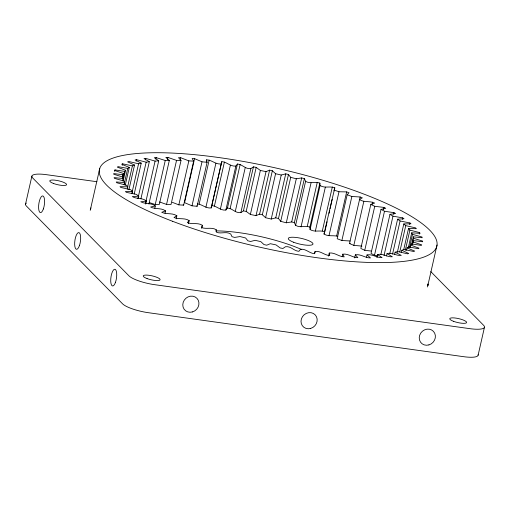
<?xml version="1.0" encoding="UTF-8"?>
<svg xmlns="http://www.w3.org/2000/svg" width="510" height="510" viewBox="0 0 510 510"><rect width="100%" height="100%" fill="white"/><g stroke="black" fill="none" stroke-linecap="round" stroke-linejoin="round"><path stroke-width="0.76" d="M211.44 206.301L211.784 205.657C216.903 205.868 220.435 210.815 225.86 210.056L227.447 208.023C232.426 208.265 235.492 213.429 240.854 212.632L250.85 168.625L253.438 166.859L256.186 167.388L260.368 170.461L266.029 171.628L269.599 170.149L272.353 170.754L275.585 173.719L281.233 175.026L285.74 173.853L288.469 174.522L290.713 177.34L296.297 178.78L301.684 177.926L304.368 178.653L305.605 181.299C310.125 184.282 315.231 181.19 319.872 183.096L320.076 185.544C324.672 188.547 330.066 185.799 334.809 187.814L323.99 234.045C328.255 236.806 333.304 235.021 337.837 236.334M197.268 203.866C202.196 204.306 205.963 208.679 211.223 207.94L221.225 163.933C215.743 164.692 211.86 159.942 206.633 159.789L207.098 162.295L197.102 206.301L192.009 205.817L184.569 202.655L194.565 158.648L192.155 158.457L193.647 161.154L183.651 205.16L178.844 204.867L172.227 202.285M211.248 206.913L211.223 207.94M427.947 285.007C427.743 287.277 427.82 282.272 427.941 284.548M176.16 218.879L176.862 215.794L174.025 217.489C178.825 219.74 184.575 217.515 189.184 220.62L187.342 222.589C192.142 224.719 197.746 222.258 202.374 225.299L201.552 227.524C206.295 229.538 211.682 226.791 216.278 229.793L216.489 232.241C221.13 234.147 226.23 231.055 230.756 234.039L231.986 236.685L234.67 237.418L240.063 236.557L245.641 237.998L247.885 240.816L250.62 241.485L255.121 240.312L260.776 241.619L264.008 244.583L266.762 245.189L270.325 243.71L275.993 244.876L280.175 247.949L282.923 248.478L285.511 246.712C290.866 245.916 293.938 251.079 298.917 251.322L300.498 249.288C305.93 248.529 309.455 253.476 314.574 253.687L315.135 251.404C320.618 250.646 324.5 255.395 329.728 255.548L329.256 253.043C334.764 252.246 338.908 256.817 344.199 256.881L342.714 254.184L342.184 256.498M327.089 221.786L324.813 231.82C320.07 229.806 314.676 232.554 310.08 229.557L309.876 227.103L319.872 183.096M25.525 204.147L31.888 176.141M90.232 210.343L99.769 168.376M114.661 171.436L115.011 169.894L124.58 171.392L125.568 170.238L117.351 167.159L117.976 166.636L127.723 168.421L129.285 167.42L121.68 164.271L122.578 163.825L132.402 165.877L134.532 165.049L128.915 189.752M122.228 165.367L122.578 163.825M122.483 177.078L123.407 173.464L114.673 170.487L115.011 169.894M122.534 177.321L123.407 173.464M122.508 180.808L124.58 171.392M123.114 181.044L125.568 170.238M124.217 183.861L127.723 168.421M124.115 184.856L124.644 182.535L123.86 180.999L114.38 178.334L114.144 177.608L123.031 178.487L122.84 177.059L113.679 174.229L113.73 173.566L123.012 174.758M125.256 185.181L129.285 167.42M127.315 188.266L132.402 165.877M127.302 189.178L127.831 186.864L126.461 185.226L116.764 182.758L116.242 181.987L124.644 182.535M136.157 161.217L136.508 159.675L146.16 162.193L149.334 161.721L140.913 198.779M131.905 193.131L138.573 163.793L141.238 163.143L134.219 194.023M132.026 193.73L132.549 191.416L130.617 189.694L120.806 187.457L120.003 186.641L127.831 186.864M145.331 159.923L145.681 158.38L155.085 161.09L158.731 160.809L148.907 204.045M137.917 198.479L146.16 162.193M138.229 198.46L138.758 196.146L136.278 194.367L126.461 192.378L125.39 191.53L132.549 191.416M145.611 202.782L155.085 161.09M155.843 159.165L156.194 157.622L165.253 160.497L169.333 160.408L159.33 204.414L155.25 204.504L149.385 202.591M145.681 204.089L146.383 201.004C142.462 197.542 136.546 199.308 132.339 196.592L138.758 196.146M155.25 204.504L165.253 160.497M154.817 208.246L155.346 205.932C151.145 202.572 145.229 204.382 140.779 201.775L146.383 201.004M167.407 159.732L167.93 157.411L176.543 160.414L181.012 160.523L171.016 204.529L166.547 204.427L159.471 201.922M166.547 204.427L176.543 160.414M165.017 213.199L165.54 210.879C161.141 207.615 155.244 209.514 150.609 207.028L155.346 205.932M180.247 160.07L180.769 157.756L188.84 160.86L193.647 161.154M178.844 204.867L188.84 160.86M192.009 205.817L202.005 161.81L194.565 158.648M188.483 223.705L189.184 220.62M206.282 161.339L206.633 159.789M199.174 204.076L209.17 160.07M205.9 207.27L215.896 163.264M201.673 228.391L202.374 225.299M211.784 205.657L221.786 161.651C226.905 161.861 230.431 166.808 235.862 166.05L237.443 164.016C242.422 164.258 245.488 169.422 250.85 168.625M214.423 206.027L224.419 162.021M220.365 209.215L230.361 165.208M215.928 231.336L216.278 229.793M225.86 210.056L235.862 166.05M227.447 208.023L237.443 164.016M230.15 208.475L240.146 164.469M235.237 211.624L245.24 167.618M240.854 212.632L243.442 210.866L253.438 166.859M309.876 227.103C305.235 225.197 300.129 228.295 295.602 225.305L294.372 222.66L291.688 221.933L286.295 222.787L280.717 221.346L278.473 218.529L275.738 217.859L271.237 219.032L265.582 217.725L262.35 214.761L259.596 214.155L256.033 215.634L250.372 214.468L246.183 211.395L256.186 167.388M250.372 214.468L260.368 170.461M256.033 215.634L266.029 171.628M259.596 214.155L269.599 170.149M262.35 214.761L272.353 170.754M265.582 217.725L275.585 173.719M271.237 219.032L281.233 175.026M275.738 217.859L285.74 173.853M278.473 218.529L288.469 174.522M280.717 221.346L290.713 177.34M286.295 222.787L296.297 178.78M291.688 221.933L301.684 177.926M294.372 222.66L304.368 178.653M295.602 225.305L305.605 181.299M301.053 226.854L311.049 182.848M307.269 226.325L317.271 182.319M310.08 229.557L320.076 185.544M315.333 231.202L325.329 187.195M314.613 253.719L315.135 251.404M322.314 231.004L332.316 186.998M329.02 213.295L329.721 210.203M330.072 208.66L332.176 199.397M334.107 190.906L334.809 187.814M328.988 235.767L338.991 191.76L346.653 191.9L349.012 192.748L347.176 194.718L337.174 238.725L341.872 240.51L350.14 240.981M328.555 256.128L329.256 253.043M336.657 235.907L346.653 191.9M341.872 240.51L351.868 196.503L360.136 196.975L362.336 197.848L359.499 199.544C364.032 202.725 369.877 200.685 374.627 203.056L370.815 204.459L360.819 248.466L364.752 250.308L371.121 251.035M361.934 246.094L353.838 245.374L349.497 243.55L360.136 196.975M353.838 245.374L363.834 201.367M354.648 257.907L355.349 254.815C360.761 253.821 365.23 258.111 370.509 257.926L367.028 254.93L366.505 257.25M372.083 204.478L372.612 202.164M364.752 250.308L374.748 206.301L370.815 204.459M374.748 206.301L383.941 207.417L385.745 208.309L381.015 209.406L371.019 253.413L374.499 255.255L377.853 255.708M383.418 209.731L383.941 207.417M374.499 255.255L384.502 211.248L381.015 209.406M376.928 257.62L377.63 254.528C382.736 253.19 387.307 257.314 392.337 256.779L387.026 253.617L386.497 255.931M380.855 254.484L389.971 214.334L395.581 213.562L394 212.67L384.502 211.248M384.03 255.529L392.974 216.157L389.971 214.334M393.65 214.213L394 212.67M389.71 253.935L397.602 219.192L404.022 218.745L402.683 217.872L392.974 216.157M392.541 254.171L400.082 220.97L397.602 219.192M402.333 219.415L402.683 217.872M394.6 254.515L395.122 252.195L397.787 251.545L407.579 253.84L408.746 253.483L401.829 250.289L401.306 252.603M397.315 252.488L403.805 223.922L410.971 223.807L409.893 222.959L400.082 220.97M399.776 251.889L405.743 225.643L403.805 223.922M403.792 249.32L408.529 228.474L416.358 228.697L415.554 227.881L405.743 225.643M409.543 224.502L409.893 222.959M405.335 250.187L409.9 230.112L408.529 228.474M406.546 250.231L407.069 247.917L408.637 246.916L418.385 248.701L419.003 248.179L410.792 245.1L410.263 247.42M408.382 247.471L411.717 232.802L420.119 233.351L419.596 232.579L409.9 230.112M409.517 247.465L412.501 234.339L411.717 232.802M411.57 244.57L413.329 236.85L422.216 237.73L421.98 237.003L412.501 234.339M412.118 244.456L413.521 238.278L413.329 236.85M412.424 244.194L413.349 240.58L422.624 241.772L422.675 241.109L413.521 238.278M412.469 244.437L413.349 240.58M419.245 234.122L419.596 232.579M427.501 286.971L437.038 244.998M478.112 355.215L484.474 327.21M90.678 208.38L90.423 209.145L90.997 207.901M324.564 233.121L323.99 234.045M221.786 161.651L221.225 163.933M410.792 245.1L411.78 243.946L421.343 245.444L421.681 244.851L412.947 241.874M349.497 243.55L350.268 243.225M401.829 250.289L403.958 249.46L413.782 251.513L414.675 251.067L407.069 247.917M165.54 210.879L161.734 212.281C166.477 214.653 172.323 212.613 176.862 215.794M136.508 159.675L135.086 159.949L141.238 163.143M387.026 253.617C391.878 252.042 396.461 256.147 401.268 255.389L395.122 252.195M145.681 158.38L144.024 158.559L149.334 161.721M156.194 157.622L154.313 157.711L158.731 160.809M367.028 254.93C372.319 253.782 376.864 257.977 382.047 257.626L377.63 254.528M167.93 157.411L165.852 157.411L169.333 160.408M180.769 157.756L178.513 157.66L181.012 160.523M342.714 254.184C348.196 253.304 352.537 257.722 357.848 257.677L355.349 254.815M202.005 161.81L207.098 162.295M96.894 181.719L46.455 174.681A21.095 4.928 12.8 0 0 32.761 178.041L128.928 275.821A21.095 4.928 12.8 0 0 154.645 284.682L469.908 328.669A21.095 4.928 12.8 0 0 483.601 325.31L430.791 271.613M243.442 210.866L246.183 211.395M138.573 163.793L128.781 161.498L127.615 161.861L134.532 165.049M333.986 190.039L338.991 191.76M347.176 194.718L351.868 196.503M183.173 204.555L183.651 205.16M196.847 205.734L197.102 206.301M478.112 354.718A21.095 4.928 12.8 0 1 463.545 356.675L148.282 312.687A21.095 4.928 12.8 0 1 122.566 303.826L26.399 206.046A21.095 4.928 12.8 0 1 25.717 203.694M26.112 203.292A21.095 4.928 12.8 0 1 26.38 203.114M216.074 230.902A65.395 15.268 12.8 0 1 301.767 249.588M453.415 321.274A8.651 2.021 12.8 0 0 466.618 322.562A8.651 2.021 12.8 0 0 454.557 317.947A8.651 2.021 12.8 0 0 453.415 321.274M147.065 278.575A8.651 2.021 12.8 0 0 160.108 279.741A8.651 2.021 12.8 0 0 147.843 275.164A8.651 2.021 12.8 0 0 147.065 278.575M53.391 183.434A8.651 2.021 12.8 0 0 66.587 184.722A8.651 2.021 12.8 0 0 54.525 180.113A8.651 2.021 12.8 0 0 53.391 183.434M192.455 311.929A8.441 7.707 -44.5 0 0 196.949 298.331A8.441 7.707 -44.5 0 0 183.211 302.29A8.441 7.707 -44.5 0 0 192.455 311.929M310.679 328.427A8.441 7.707 -44.5 0 0 315.174 314.823A8.441 7.707 -44.5 0 0 301.435 318.788A8.441 7.707 -44.5 0 0 310.679 328.427M428.904 344.919A8.441 7.707 -44.5 0 0 433.398 331.322A8.441 7.707 -44.5 0 0 419.66 335.287A8.441 7.707 -44.5 0 0 428.904 344.919M43.363 208.96A8.441 2.805 -82.1 0 0 42.834 195.923A8.441 2.805 -82.1 0 0 38.601 207.914A8.441 2.805 -82.1 0 0 43.363 208.96M79.426 245.629A8.441 2.805 -82.1 0 0 78.897 232.592A8.441 2.805 -82.1 0 0 74.664 244.583A8.441 2.805 -82.1 0 0 79.426 245.629M115.489 282.298A8.441 2.805 -82.1 0 0 114.967 269.255A8.441 2.805 -82.1 0 0 110.727 281.252A8.441 2.805 -82.1 0 0 115.489 282.298M172.584 221.289A172.986 40.386 12.8 0 0 436.592 246.961A172.986 40.386 12.8 0 0 195.362 154.753A172.986 40.386 12.8 0 0 172.584 221.289M293.639 242.25A12.654 2.958 12.8 0 0 312.955 244.131A12.654 2.958 12.8 0 0 295.303 237.379A12.654 2.958 12.8 0 0 293.639 242.25"/></g></svg>
